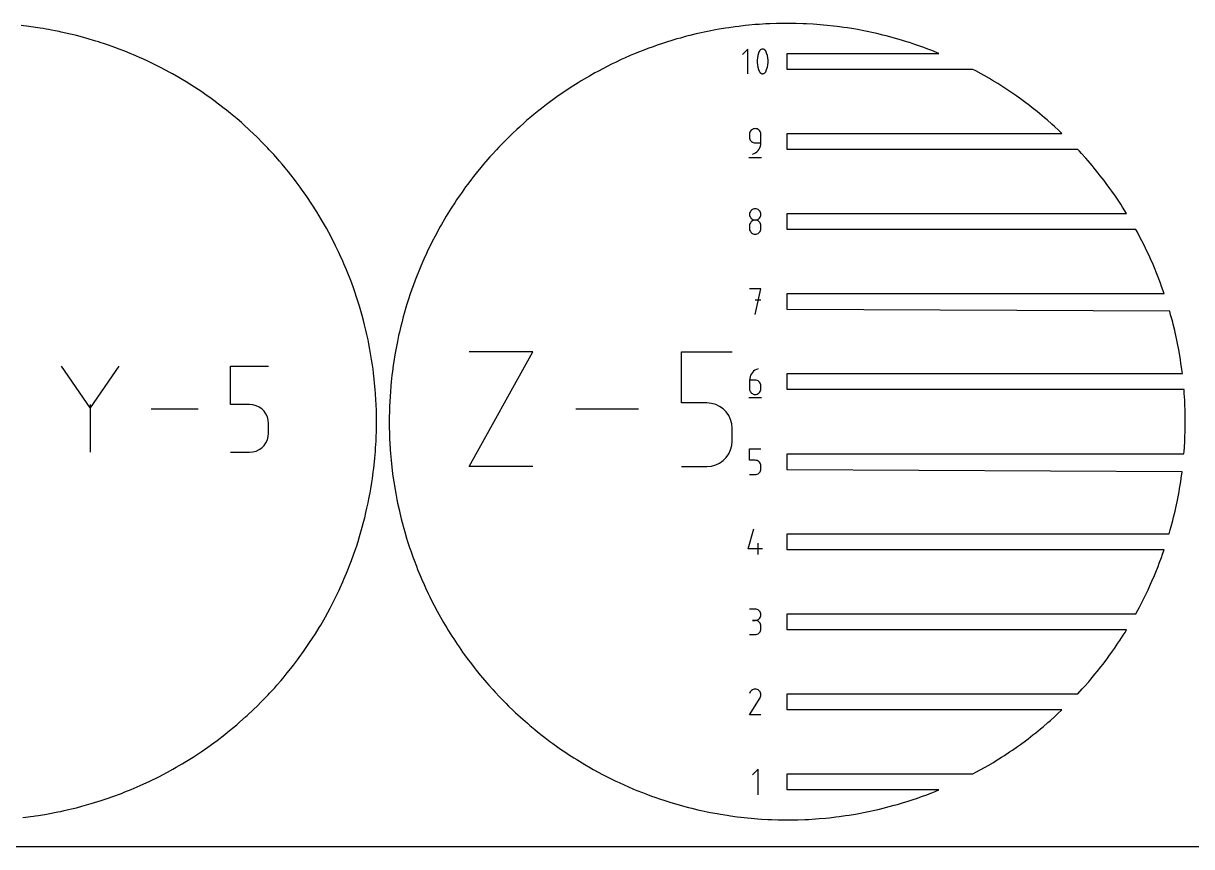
# Model space of a CAD drawing. Extents: x 0 to 1000, y 0 to 1000.
# Drawn here: x 521.7 to 813.7, y 0 to 205.6 of the extents above; entities that cross this region are included whole.
import ezdxf

# ---------------------------------------------------------------- set-up
doc = ezdxf.new("R2010")
doc.units = 0

msp = doc.modelspace()

# ---------------------------------------------------------------- linework, layer by layer
at = {"layer": 'annotation', "color": 1}
for p, q in [((702.80593, 199.237006), (701.437159, 197.867849)), ((702.80593, 193.080046), (702.80593, 199.237006)), ((705.7051, 198.749474), (705.469085, 198.194459)), ((705.784579, 198.881643), (705.7051, 198.749474)), ((705.7051, 198.749474), (705.7051, 198.749474)), ((705.88363, 198.994275), (705.784579, 198.881643)), ((705.998975, 199.086279), (705.88363, 198.994275)), ((706.127333, 199.156565), (705.998975, 199.086279)), ((706.265425, 199.204044), (706.127333, 199.156565)), ((706.409971, 199.227625), (706.265425, 199.204044)), ((706.557692, 199.226218), (706.409971, 199.227625)), ((706.705308, 199.198733), (706.557692, 199.226218)), ((706.849539, 199.144081), (706.705308, 199.198733)), ((706.904753, 199.115067), (706.849539, 199.144081)), ((706.849539, 199.144081), (706.849539, 199.144081)), ((706.957737, 199.08174), (706.904753, 199.115067)), ((707.008232, 199.044364), (706.957737, 199.08174)), ((707.055981, 199.003203), (707.008232, 199.044364)), ((707.100727, 198.958522), (707.055981, 199.003203)), ((707.142213, 198.910583), (707.100727, 198.958522)), ((707.180181, 198.85965), (707.142213, 198.910583)), ((707.214373, 198.805988), (707.180181, 198.85965)), ((707.244533, 198.74986), (707.214373, 198.805988)), ((707.481692, 198.193701), (707.244533, 198.74986)), ((707.244533, 198.74986), (707.244533, 198.74986)), ((705.174066, 197.040694), (705.115062, 196.451053)), ((705.115062, 196.451053), (705.115062, 195.858977)), ((705.115062, 195.858977), (705.174066, 195.269021)), ((705.292073, 197.623347), (705.174066, 197.040694)), ((705.469085, 198.194459), (705.292073, 197.623347)), ((707.659562, 197.621732), (707.481692, 198.193701)), ((707.778141, 197.038506), (707.659562, 197.621732)), ((707.837431, 196.448579), (707.778141, 197.038506)), ((707.778141, 195.266833), (707.837431, 195.856503)), ((707.837431, 195.856503), (707.837431, 196.448579)), ((705.174066, 195.269021), (705.292073, 194.685739)), ((705.292073, 194.685739), (705.469085, 194.113684)), ((705.469085, 194.113684), (705.7051, 193.557411)), ((705.7051, 193.557411), (705.7051, 193.557411)), ((705.7051, 193.557411), (705.73515, 193.501394)), ((705.73515, 193.501394), (705.76909, 193.447999)), ((705.76909, 193.447999), (705.806776, 193.397388)), ((705.806776, 193.397388), (705.848067, 193.349723)), ((705.848067, 193.349723), (705.892818, 193.305166)), ((705.892818, 193.305166), (705.940886, 193.263879)), ((705.940886, 193.263879), (705.99213, 193.226024)), ((705.99213, 193.226024), (706.046405, 193.191763)), ((706.046405, 193.191763), (706.103569, 193.161259)), ((706.103569, 193.161259), (706.103569, 193.161259)), ((706.103569, 193.161259), (706.246664, 193.107766)), ((706.246664, 193.107766), (706.39342, 193.08119)), ((706.39342, 193.08119), (706.54052, 193.080447)), ((706.54052, 193.080447), (706.684645, 193.104453)), ((706.684645, 193.104453), (706.822478, 193.152125)), ((706.822478, 193.152125), (706.950701, 193.222379)), ((706.950701, 193.222379), (707.065996, 193.314131)), ((707.065996, 193.314131), (707.165046, 193.426298)), ((707.165046, 193.426298), (707.244533, 193.557797)), ((707.244533, 193.557797), (707.481692, 194.112926)), ((707.244533, 193.557797), (707.244533, 193.557797)), ((707.481692, 194.112926), (707.659562, 194.684123)), ((707.659562, 194.684123), (707.778141, 195.266833)), ((703.234698, 178.190998), (703.211752, 177.935323)), ((703.300834, 178.431698), (703.234698, 178.190998)), ((703.406112, 178.653391), (703.300834, 178.431698)), ((703.546481, 178.852043), (703.406112, 178.653391)), ((703.717891, 179.023622), (703.546481, 178.852043)), ((703.916293, 179.164092), (703.717891, 179.023622)), ((704.137637, 179.269422), (703.916293, 179.164092)), ((704.377872, 179.335578), (704.137637, 179.269422)), ((704.632949, 179.358526), (704.377872, 179.335578)), ((704.888555, 179.335578), (704.632949, 179.358526)), ((704.632949, 179.358526), (704.632949, 179.358526)), ((705.129071, 179.269422), (704.888555, 179.335578)), ((705.350497, 179.164092), (705.129071, 179.269422)), ((705.548832, 179.023622), (705.350497, 179.164092)), ((705.720078, 178.852043), (705.548832, 179.023622)), ((705.860232, 178.653391), (705.720078, 178.852043)), ((705.965295, 178.431698), (705.860232, 178.653391)), ((706.031266, 178.190998), (705.965295, 178.431698)), ((706.054146, 177.935323), (706.031266, 178.190998)), ((703.211752, 177.935323), (703.211752, 177.223721)), ((703.211752, 177.223721), (703.211752, 177.223721)), ((703.211752, 177.223721), (703.234698, 176.968061)), ((703.234698, 176.968061), (703.300834, 176.727397)), ((703.300834, 176.727397), (703.406112, 176.505758)), ((703.406112, 176.505758), (703.546481, 176.307169)), ((703.546481, 176.307169), (703.717891, 176.135657)), ((703.717891, 176.135657), (703.916293, 175.995249)), ((703.916293, 175.995249), (704.137637, 175.889973)), ((704.137637, 175.889973), (704.377872, 175.823854)), ((704.377872, 175.823854), (704.632949, 175.800919)), ((704.632949, 175.800919), (706.054146, 175.800919)), ((705.930852, 174.954654), (706.02268, 175.369411)), ((706.02268, 175.369411), (706.054146, 175.800919)), ((706.054146, 175.800919), (706.054146, 177.935323)), ((706.054146, 177.935323), (706.054146, 177.935323)), ((703.921749, 172.958526), (704.328169, 173.109979)), ((703.921749, 172.958526), (703.921749, 172.958526)), ((704.328169, 173.109979), (704.701212, 173.314694)), ((704.701212, 173.314694), (705.037024, 173.567456)), ((705.037024, 173.567456), (705.331749, 173.863049)), ((705.331749, 173.863049), (705.581532, 174.196257)), ((705.581532, 174.196257), (705.782518, 174.561864)), ((705.782518, 174.561864), (705.930852, 174.954654)), ((703.034153, 172.158526), (706.234153, 172.158526)), ((703.238939, 158.18599), (703.216007, 157.931511)), ((703.216007, 157.931511), (703.216007, 157.931511)), ((703.216007, 157.931511), (703.238952, 157.675836)), ((703.305043, 158.42576), (703.238939, 158.18599)), ((703.410277, 158.646754), (703.305043, 158.42576)), ((703.550603, 158.844906), (703.410277, 158.646754)), ((703.721981, 159.016148), (703.550603, 158.844906)), ((703.920369, 159.156415), (703.721981, 159.016148)), ((704.141729, 159.26164), (703.920369, 159.156415)), ((704.382021, 159.327758), (704.141729, 159.26164)), ((704.637203, 159.3507), (704.382021, 159.327758)), ((704.892386, 159.327758), (704.637203, 159.3507)), ((704.637203, 159.3507), (704.637203, 159.3507)), ((705.132678, 159.26164), (704.892386, 159.327758)), ((705.354038, 159.156415), (705.132678, 159.26164)), ((705.552426, 159.016148), (705.354038, 159.156415)), ((705.723804, 158.844906), (705.552426, 159.016148)), ((705.86413, 158.646754), (705.723804, 158.844906)), ((705.969364, 158.42576), (705.86413, 158.646754)), ((706.035468, 158.18599), (705.969364, 158.42576)), ((706.035455, 157.675836), (706.0584, 157.931511)), ((706.0584, 157.931511), (706.035468, 158.18599)), ((706.0584, 157.931511), (706.0584, 157.931511)), ((703.238939, 155.34106), (703.216007, 155.085505)), ((703.216007, 155.085505), (703.216007, 154.377516)), ((703.305043, 155.581668), (703.238939, 155.34106)), ((703.238952, 157.675836), (703.305089, 157.435136)), ((703.410277, 155.803291), (703.305043, 155.581668)), ((703.305089, 157.435136), (703.410367, 157.213443)), ((703.550603, 156.001893), (703.410277, 155.803291)), ((703.410367, 157.213443), (703.550736, 157.01479)), ((703.721981, 156.173438), (703.550603, 156.001893)), ((703.550736, 157.01479), (703.722146, 156.843212)), ((703.920369, 156.313888), (703.721981, 156.173438)), ((703.722146, 156.843212), (703.920548, 156.702741)), ((704.141729, 156.419208), (703.920369, 156.313888)), ((703.920548, 156.702741), (704.141891, 156.597411)), ((704.382021, 156.48536), (704.141729, 156.419208)), ((704.141891, 156.597411), (704.382126, 156.531256)), ((704.637203, 156.508307), (704.382021, 156.48536)), ((704.382126, 156.531256), (704.637203, 156.508307)), ((704.637203, 156.508307), (704.892281, 156.531256)), ((704.892386, 156.485373), (704.637203, 156.508307)), ((704.637203, 156.508307), (704.637203, 156.508307)), ((704.637203, 156.508307), (704.637203, 156.508307)), ((704.892281, 156.531256), (705.132516, 156.597411)), ((705.132678, 156.419254), (704.892386, 156.485373)), ((705.132516, 156.597411), (705.353859, 156.702741)), ((705.354038, 156.313977), (705.132678, 156.419254)), ((705.353859, 156.702741), (705.552261, 156.843212)), ((705.552426, 156.17357), (705.354038, 156.313977)), ((705.552261, 156.843212), (705.723671, 157.01479)), ((705.723804, 156.002058), (705.552426, 156.17357)), ((705.723671, 157.01479), (705.86404, 157.213443)), ((705.86413, 155.803469), (705.723804, 156.002058)), ((705.86404, 157.213443), (705.969318, 157.435136)), ((705.969364, 155.58183), (705.86413, 155.803469)), ((705.969318, 157.435136), (706.035455, 157.675836)), ((706.035468, 155.341166), (705.969364, 155.58183)), ((706.0584, 155.085505), (706.035468, 155.341166)), ((706.0584, 154.377516), (706.0584, 155.085505)), ((706.0584, 155.085505), (706.0584, 155.085505)), ((703.216007, 154.377516), (703.216007, 154.377516)), ((703.216007, 154.377516), (703.238952, 154.121979)), ((703.238952, 154.121979), (703.305089, 153.881648)), ((703.305089, 153.881648), (703.410367, 153.660489)), ((703.410367, 153.660489), (703.550736, 153.462469)), ((703.550736, 153.462469), (703.722146, 153.291557)), ((703.722146, 153.291557), (703.920548, 153.15172)), ((703.920548, 153.15172), (704.141891, 153.046924)), ((704.141891, 153.046924), (704.382126, 152.981137)), ((704.382126, 152.981137), (704.637203, 152.958326)), ((704.637203, 152.958326), (704.892281, 152.981137)), ((704.637203, 152.958326), (704.637203, 152.958326)), ((704.892281, 152.981137), (705.132516, 153.046924)), ((705.132516, 153.046924), (705.353859, 153.15172)), ((705.353859, 153.15172), (705.552261, 153.291557)), ((705.552261, 153.291557), (705.723671, 153.462469)), ((705.723671, 153.462469), (705.86404, 153.660489)), ((705.86404, 153.660489), (705.969318, 153.881648)), ((705.969318, 153.881648), (706.035455, 154.121979)), ((706.035455, 154.121979), (706.0584, 154.377516)), ((706.061836, 139.358527), (703.21583, 139.358527)), ((704.639034, 132.958527), (706.061836, 139.358527)), ((706.061836, 136.508508), (704.639034, 136.508508)), ((633.091957, 94.939793), (649.003328, 123.596075)), ((649.003328, 123.596075), (633.091957, 123.596075)), ((686.164304, 110.83499), (686.164304, 123.596075)), ((686.164304, 123.596075), (698.891244, 123.596075)), ((538.409048, 109.648195), (531.239976, 120.015651)), ((545.576772, 120.015651), (538.409048, 109.648195)), ((573.448408, 110.444085), (573.448408, 120.014977)), ((573.448408, 120.014977), (582.993692, 120.014977)), ((703.246739, 116.941098), (703.215269, 116.508509)), ((703.338589, 117.356731), (703.246739, 116.941098)), ((703.486986, 117.750255), (703.338589, 117.356731)), ((703.688095, 118.116517), (703.486986, 117.750255)), ((703.938079, 118.450363), (703.688095, 118.116517)), ((704.233105, 118.74664), (703.938079, 118.450363)), ((704.569336, 119.000196), (704.233105, 118.74664)), ((704.942937, 119.205876), (704.569336, 119.000196)), ((705.350074, 119.358528), (704.942937, 119.205876)), ((705.350074, 119.358528), (705.350074, 119.358528)), ((703.215269, 116.508509), (703.215269, 114.38133)), ((704.636466, 116.508509), (703.215269, 116.508509)), ((703.215269, 114.38133), (703.215269, 114.38133)), ((703.215269, 114.38133), (703.238215, 114.125669)), ((703.238215, 114.125669), (703.304351, 113.885006)), ((704.892072, 116.485698), (704.636466, 116.508509)), ((705.132588, 116.419911), (704.892072, 116.485698)), ((705.354014, 116.315115), (705.132588, 116.419911)), ((705.552349, 116.175278), (705.354014, 116.315115)), ((705.723595, 116.004366), (705.552349, 116.175278)), ((705.863749, 115.806347), (705.723595, 116.004366)), ((705.968812, 115.585188), (705.863749, 115.806347)), ((706.034783, 115.344856), (705.968812, 115.585188)), ((705.968812, 113.885006), (706.034783, 114.125669)), ((706.057662, 115.089319), (706.034783, 115.344856)), ((706.034783, 114.125669), (706.057662, 114.38133)), ((706.057662, 114.38133), (706.057662, 115.089319)), ((706.057662, 115.089319), (706.057662, 115.089319)), ((703.037269, 112.158528), (706.237269, 112.158528)), ((703.304351, 113.885006), (703.409629, 113.663366)), ((703.409629, 113.663366), (703.549998, 113.464777)), ((703.549998, 113.464777), (703.721408, 113.293265)), ((703.721408, 113.293265), (703.91981, 113.152858)), ((703.91981, 113.152858), (704.141154, 113.047581)), ((704.141154, 113.047581), (704.381389, 112.981462)), ((704.381389, 112.981462), (704.636466, 112.958528)), ((704.636466, 112.958528), (704.892072, 112.981462)), ((704.636466, 112.958528), (704.636466, 112.958528)), ((704.892072, 112.981462), (705.132588, 113.047581)), ((705.132588, 113.047581), (705.354014, 113.152858)), ((705.354014, 113.152858), (705.552349, 113.293265)), ((705.552349, 113.293265), (705.723595, 113.464777)), ((705.723595, 113.464777), (705.863749, 113.663366)), ((705.863749, 113.663366), (705.968812, 113.885006)), ((538.409048, 110.482498), (538.409048, 98.521914)), ((565.390784, 109.268783), (553.639113, 109.268783)), ((578.22105, 110.444085), (573.448408, 110.444085)), ((579.078001, 110.367482), (578.22105, 110.444085)), ((579.884944, 110.146558), (579.078001, 110.367482)), ((580.628312, 109.794633), (579.884944, 110.146558)), ((581.294538, 109.325033), (580.628312, 109.794633)), ((581.870055, 108.751078), (581.294538, 109.325033)), ((582.341296, 108.086093), (581.870055, 108.751078)), ((582.694693, 107.3434), (582.341296, 108.086093)), ((675.420894, 109.267934), (659.752129, 109.267934)), ((692.527774, 110.83499), (686.164304, 110.83499)), ((693.670366, 110.732854), (692.527774, 110.83499)), ((694.746281, 110.43829), (693.670366, 110.732854)), ((695.737431, 109.969062), (694.746281, 110.43829)), ((696.625724, 109.342933), (695.737431, 109.969062)), ((697.393074, 108.577666), (696.625724, 109.342933)), ((698.02139, 107.691027), (697.393074, 108.577666)), ((582.916681, 106.536322), (582.694693, 107.3434)), ((582.993692, 105.678182), (582.916681, 106.536322)), ((582.993692, 103.300622), (582.993692, 105.678182)), ((582.993692, 105.678182), (582.993692, 105.678182)), ((698.492583, 106.700777), (698.02139, 107.691027)), ((698.788564, 105.624682), (698.492583, 106.700777)), ((698.891244, 104.480505), (698.788564, 105.624682)), ((582.694538, 101.633873), (582.916637, 102.442066)), ((582.916637, 102.442066), (582.993692, 103.300622)), ((698.891244, 101.310451), (698.891244, 104.480505)), ((698.891244, 104.480505), (698.891244, 104.480505)), ((580.627713, 99.175184), (581.293983, 99.646699)), ((581.293983, 99.646699), (581.869611, 100.222667)), ((581.869611, 100.222667), (582.340996, 100.889566)), ((582.340996, 100.889566), (582.694538, 101.633873)), ((698.492376, 99.088137), (698.788505, 100.165719)), ((698.788505, 100.165719), (698.891244, 101.310451)), ((703.213288, 96.508509), (703.213288, 99.358528)), ((703.213288, 99.358528), (706.055681, 99.358528)), ((573.448408, 98.522588), (578.22105, 98.522588)), ((578.22105, 98.522588), (579.077646, 98.599606)), ((578.22105, 98.522588), (578.22105, 98.522588)), ((579.077646, 98.599606), (579.884401, 98.821646)), ((579.884401, 98.821646), (580.627713, 99.175184)), ((695.736632, 95.809913), (696.624985, 96.438594)), ((696.624985, 96.438594), (697.392482, 97.206545)), ((697.392482, 97.206545), (698.02099, 98.095736)), ((698.02099, 98.095736), (698.492376, 99.088137)), ((704.634485, 96.508509), (703.213288, 96.508509)), ((704.889667, 96.485699), (704.634485, 96.508509)), ((705.129959, 96.419912), (704.889667, 96.485699)), ((705.351319, 96.315116), (705.129959, 96.419912)), ((649.003328, 94.939793), (633.091957, 94.939793)), ((686.164304, 94.939793), (692.527774, 94.939793)), ((692.527774, 94.939793), (693.669893, 95.042483)), ((692.527774, 94.939793), (692.527774, 94.939793)), ((693.669893, 95.042483), (694.745557, 95.338533)), ((694.745557, 95.338533), (695.736632, 95.809913)), ((705.549707, 96.175278), (705.351319, 96.315116)), ((705.549542, 93.293266), (705.720953, 93.464777)), ((705.721085, 96.004366), (705.549707, 96.175278)), ((705.720953, 93.464777), (705.861322, 93.663366)), ((705.861411, 95.806347), (705.721085, 96.004366)), ((705.861322, 93.663366), (705.966599, 93.885006)), ((705.966645, 95.585188), (705.861411, 95.806347)), ((705.966599, 93.885006), (706.032736, 94.12567)), ((706.032749, 95.344856), (705.966645, 95.585188)), ((706.032736, 94.12567), (706.055681, 94.38133)), ((706.055681, 95.08932), (706.032749, 95.344856)), ((706.055681, 94.38133), (706.055681, 95.08932)), ((706.055681, 95.08932), (706.055681, 95.08932)), ((703.213288, 92.958528), (704.634485, 92.958528)), ((704.634485, 92.958528), (704.889562, 92.981463)), ((704.634485, 92.958528), (704.634485, 92.958528)), ((704.889562, 92.981463), (705.129797, 93.047582)), ((705.129797, 93.047582), (705.35114, 93.152858)), ((705.35114, 93.152858), (705.549542, 93.293266)), ((702.855124, 74.381331), (704.274314, 79.358529)), ((706.408717, 74.381331), (702.855124, 74.381331)), ((705.343522, 72.958529), (705.343522, 75.800922)), ((704.633746, 59.351104), (703.21255, 59.351104)), ((704.889352, 59.328161), (704.633746, 59.351104)), ((705.129868, 59.262044), (704.889352, 59.328161)), ((705.351294, 59.156819), (705.129868, 59.262044)), ((705.54963, 59.016552), (705.351294, 59.156819)), ((705.720875, 58.845309), (705.54963, 59.016552)), ((705.861029, 58.647158), (705.720875, 58.845309)), ((705.966092, 58.426164), (705.861029, 58.647158)), ((706.032063, 58.186394), (705.966092, 58.426164)), ((704.633746, 56.508711), (703.922145, 56.508711)), ((703.922145, 56.508711), (704.633746, 56.508711)), ((704.633746, 56.508711), (704.889352, 56.531659)), ((704.889352, 56.485768), (704.633746, 56.508711)), ((704.633746, 56.508711), (704.633746, 56.508711)), ((704.889352, 56.531659), (705.129868, 56.597815)), ((705.129868, 56.419651), (704.889352, 56.485768)), ((705.129868, 56.597815), (705.351294, 56.703145)), ((705.351294, 56.314426), (705.129868, 56.419651)), ((705.351294, 56.703145), (705.54963, 56.843616)), ((705.54963, 56.174159), (705.351294, 56.314426)), ((705.54963, 56.843616), (705.720875, 57.015194)), ((705.720875, 56.002916), (705.54963, 56.174159)), ((705.720875, 57.015194), (705.861029, 57.213846)), ((705.861029, 55.804765), (705.720875, 56.002916)), ((705.861029, 57.213846), (705.966092, 57.435539)), ((705.966092, 55.583771), (705.861029, 55.804765)), ((705.966092, 57.435539), (706.032063, 57.67624)), ((706.032063, 55.344001), (705.966092, 55.583771)), ((706.054943, 57.931914), (706.032063, 58.186394)), ((706.032063, 57.67624), (706.054943, 57.931914)), ((706.054943, 57.931914), (706.054943, 57.931914)), ((703.21255, 52.95873), (704.633746, 52.95873)), ((704.633746, 52.95873), (704.889352, 52.981659)), ((704.633746, 52.95873), (704.633746, 52.95873)), ((704.889352, 52.981659), (705.129868, 53.047744)), ((705.129868, 53.047744), (705.351294, 53.152926)), ((705.351294, 53.152926), (705.54963, 53.29315)), ((705.54963, 53.29315), (705.720875, 53.464359)), ((705.720875, 53.464359), (705.861029, 53.662498)), ((705.861029, 53.662498), (705.966092, 53.883508)), ((705.966092, 53.883508), (706.032063, 54.123334)), ((706.054943, 55.089521), (706.032063, 55.344001)), ((706.032063, 54.123334), (706.054943, 54.37792)), ((706.054943, 54.37792), (706.054943, 55.089521)), ((706.054943, 55.089521), (706.054943, 55.089521)), ((703.407049, 38.646876), (703.220419, 38.288868)), ((703.555155, 38.856892), (703.407049, 38.646876)), ((703.732849, 39.032207), (703.555155, 38.856892)), ((703.934726, 39.171417), (703.732849, 39.032207)), ((704.155383, 39.273117), (703.934726, 39.171417)), ((704.389415, 39.335904), (704.155383, 39.273117)), ((704.631418, 39.358373), (704.389415, 39.335904)), ((704.875988, 39.339122), (704.631418, 39.358373)), ((705.11772, 39.276746), (704.875988, 39.339122)), ((705.35121, 39.169841), (705.11772, 39.276746)), ((705.560042, 39.02155), (705.35121, 39.169841)), ((705.35121, 39.169841), (705.35121, 39.169841)), ((705.734649, 38.843602), (705.560042, 39.02155)), ((705.873477, 38.64145), (705.734649, 38.843602)), ((705.974974, 38.420549), (705.873477, 38.64145)), ((706.037587, 38.186352), (705.974974, 38.420549)), ((706.059765, 37.944312), (706.037587, 38.186352)), ((703.216405, 32.958478), (705.84287, 37.186748)), ((705.84287, 37.186748), (705.84601, 37.190633)), ((705.84287, 37.186748), (705.84287, 37.186748)), ((705.84601, 37.190633), (705.84902, 37.194552)), ((705.84902, 37.194552), (705.851922, 37.198536)), ((705.851922, 37.198536), (705.854735, 37.202619)), ((705.854735, 37.202619), (705.857479, 37.206835)), ((705.857479, 37.206835), (705.860173, 37.211216)), ((705.860173, 37.211216), (705.862837, 37.215795)), ((705.862837, 37.215795), (705.865491, 37.220605)), ((705.865491, 37.220605), (705.868155, 37.225679)), ((705.868155, 37.225679), (705.976601, 37.458522)), ((705.868155, 37.225679), (705.868155, 37.225679)), ((705.976601, 37.458522), (706.039954, 37.699884)), ((706.039954, 37.699884), (706.059765, 37.944312)), ((706.058798, 32.958478), (703.216405, 32.958478)), ((705.345621, 19.35853), (703.922819, 17.935327)), ((705.345621, 12.95853), (705.345621, 19.35853))]:
    msp.add_line(p, q, dxfattribs=at)
at = {"layer": 'boundary', "color": 5}
for p, q in [((521.719912, 205.014586), (521.185789, 205.076467)), ((522.515952, 204.919779), (521.719912, 205.014586)), ((523.033373, 204.856893), (522.515952, 204.919779)), ((523.576936, 204.789772), (523.033373, 204.856893)), ((524.191231, 204.706946), (523.576936, 204.789772)), ((524.705817, 204.63014), (524.191231, 204.706946)), ((525.305564, 204.539631), (524.705817, 204.63014)), ((525.939001, 204.442873), (525.305564, 204.539631)), ((526.609614, 204.339242), (525.939001, 204.442873)), ((697.166809, 204.439554), (695.591549, 204.171456)), ((698.038677, 204.565677), (697.166809, 204.439554)), ((699.620127, 204.794448), (698.038677, 204.565677)), ((700.494867, 204.898808), (699.620127, 204.794448)), ((702.081525, 205.088108), (700.494867, 204.898808)), ((702.992895, 205.173427), (702.081525, 205.088108)), ((704.645995, 205.328181), (702.992895, 205.173427)), ((705.591399, 205.391617), (704.645995, 205.328181)), ((707.306232, 205.506682), (705.591399, 205.391617)), ((708.252997, 205.544759), (707.306232, 205.506682)), ((709.970298, 205.613831), (708.252997, 205.544759)), ((710.917743, 205.626527), (709.970298, 205.613831)), ((713.111202, 205.646365), (710.917743, 205.626527)), ((713.972646, 205.640578), (713.111202, 205.646365)), ((714.901297, 205.6159), (713.972646, 205.640578)), ((716.585741, 205.571136), (714.901297, 205.6159)), ((717.483955, 205.524004), (716.585741, 205.571136)), ((719.113193, 205.438509), (717.483955, 205.524004)), ((720.02321, 205.36733), (719.113193, 205.438509)), ((721.673855, 205.238227), (720.02321, 205.36733)), ((722.583802, 205.143337), (721.673855, 205.238227)), ((724.234319, 204.971225), (722.583802, 205.143337)), ((725.139209, 204.853162), (724.234319, 204.971225)), ((726.780554, 204.639005), (725.139209, 204.853162)), ((727.677872, 204.498341), (726.780554, 204.639005)), ((729.305484, 204.243203), (727.677872, 204.498341)), ((527.423018, 204.201344), (526.609614, 204.339242)), ((527.992438, 204.098139), (527.423018, 204.201344)), ((528.734076, 203.9629), (527.992438, 204.098139)), ((529.667989, 203.790857), (528.734076, 203.9629)), ((530.639264, 203.588139), (529.667989, 203.790857)), ((531.154522, 203.479298), (530.639264, 203.588139)), ((532.293557, 203.23782), (531.154522, 203.479298)), ((533.362133, 202.98448), (532.293557, 203.23782)), ((533.902884, 202.854912), (533.362133, 202.98448)), ((534.962566, 202.598325), (533.902884, 202.854912)), ((535.926524, 202.341702), (534.962566, 202.598325)), ((536.764952, 202.118496), (535.926524, 202.341702)), ((537.350984, 201.961039), (536.764952, 202.118496)), ((538.113921, 201.737135), (537.350984, 201.961039)), ((539.270403, 201.396578), (538.113921, 201.737135)), ((685.074494, 201.755664), (683.544756, 201.293907)), ((685.923934, 201.989147), (685.074494, 201.755664)), ((687.464701, 202.412653), (685.923934, 201.989147)), ((688.319693, 202.6249), (687.464701, 202.412653)), ((689.870534, 203.009887), (688.319693, 202.6249)), ((690.73055, 203.20077), (689.870534, 203.009887)), ((692.290499, 203.546999), (690.73055, 203.20077)), ((693.155002, 203.716393), (692.290499, 203.546999)), ((694.723093, 204.023651), (693.155002, 203.716393)), ((695.591549, 204.171456), (694.723093, 204.023651)), ((730.193795, 204.08054), (729.305484, 204.243203)), ((731.805065, 203.785485), (730.193795, 204.08054)), ((732.643819, 203.610218), (731.805065, 203.785485)), ((734.165204, 203.292302), (732.643819, 203.610218)), ((734.999466, 203.096757), (734.165204, 203.292302)), ((736.5127, 202.742073), (734.999466, 203.096757)), ((737.341977, 202.526374), (736.5127, 202.742073)), ((738.846173, 202.135127), (737.341977, 202.526374)), ((739.669978, 201.899392), (738.846173, 202.135127)), ((741.164248, 201.471794), (739.669978, 201.899392)), ((539.805927, 201.238063), (539.270403, 201.396578)), ((540.459929, 201.027869), (539.805927, 201.238063)), ((541.162364, 200.802107), (540.459929, 201.027869)), ((541.693673, 200.62999), (541.162364, 200.802107)), ((542.220803, 200.459229), (541.693673, 200.62999)), ((542.959041, 200.200881), (542.220803, 200.459229)), ((543.889683, 199.875202), (542.959041, 200.200881)), ((544.599368, 199.625037), (543.889683, 199.875202)), ((545.605393, 199.243571), (544.599368, 199.625037)), ((547.097679, 198.673548), (545.605393, 199.243571)), ((548.39276, 198.143768), (547.097679, 198.673548)), ((676.521436, 198.855754), (675.699441, 198.538912)), ((678.012416, 199.430458), (676.521436, 198.855754)), ((678.842046, 199.726717), (678.012416, 199.430458)), ((680.346885, 200.264107), (678.842046, 199.726717)), ((681.18364, 200.539612), (680.346885, 200.264107)), ((682.701397, 201.039335), (681.18364, 200.539612)), ((683.544756, 201.293907), (682.701397, 201.039335)), ((741.9821, 201.216164), (741.164248, 201.471794)), ((743.465573, 200.7525), (741.9821, 201.216164)), ((744.27699, 200.477132), (743.465573, 200.7525)), ((745.74879, 199.977639), (744.27699, 200.477132)), ((746.553297, 199.682686), (745.74879, 199.977639)), ((748.012559, 199.147688), (746.553297, 199.682686)), ((748.809681, 198.833325), (748.012559, 199.147688)), ((750.503018, 198.158526), (748.809681, 198.833325)), ((549.25153, 197.79247), (548.39276, 198.143768)), ((549.836677, 197.536757), (549.25153, 197.79247)), ((550.930655, 197.05868), (549.836677, 197.536757)), ((551.529995, 196.79519), (550.930655, 197.05868)), ((552.793585, 196.203378), (551.529995, 196.79519)), ((553.77295, 195.744685), (552.793585, 196.203378)), ((554.316718, 195.474011), (553.77295, 195.744685)), ((669.699798, 195.899908), (668.903761, 195.522565)), ((671.143697, 196.58436), (669.699798, 195.899908)), ((671.948887, 196.941753), (671.143697, 196.58436)), ((673.409389, 197.590013), (671.948887, 196.941753)), ((674.223234, 197.927237), (673.409389, 197.590013)), ((675.699441, 198.538912), (674.223234, 197.927237)), ((712.637739, 194.158526), (712.637738, 198.158526)), ((712.637738, 198.158526), (750.503018, 198.158526)), ((555.986998, 194.641542), (554.316718, 195.474011)), ((557.407987, 193.887345), (555.986998, 194.641542)), ((558.163317, 193.486453), (557.407987, 193.887345)), ((558.979453, 193.02789), (558.163317, 193.486453)), ((560.575642, 192.122551), (558.979453, 193.02789)), ((664.549532, 193.25692), (663.198086, 192.489279)), ((665.310562, 193.665039), (664.549532, 193.25692)), ((666.690971, 194.405303), (665.310562, 193.665039)), ((667.47736, 194.802359), (666.690971, 194.405303)), ((668.903761, 195.522565), (667.47736, 194.802359)), ((759.050853, 194.158526), (712.637739, 194.158526)), ((759.74689, 193.781149), (759.050853, 194.158526)), ((761.113234, 193.040347), (759.74689, 193.781149)), ((761.856393, 192.613803), (761.113234, 193.040347)), ((561.409392, 191.627422), (560.575642, 192.122551)), ((562.422035, 191.02311), (561.409392, 191.627422)), ((563.791829, 190.160308), (562.422035, 191.02311)), ((564.496731, 189.716304), (563.791829, 190.160308)), ((659.073317, 189.992547), (658.349631, 189.533738)), ((660.38598, 190.824765), (659.073317, 189.992547)), ((661.120572, 191.265902), (660.38598, 190.824765)), ((662.453019, 192.066069), (661.120572, 191.265902)), ((663.198086, 192.489279), (662.453019, 192.066069)), ((763.204379, 191.840104), (761.856393, 192.613803)), ((763.936985, 191.395674), (763.204379, 191.840104)), ((765.265833, 190.58954), (763.936985, 191.395674)), ((765.987452, 190.127486), (765.265833, 190.58954)), ((767.296371, 189.289388), (765.987452, 190.127486)), ((565.415412, 189.106276), (564.496731, 189.716304)), ((566.538622, 188.36044), (565.415412, 189.106276)), ((567.046988, 188.004927), (566.538622, 188.36044)), ((568.68233, 186.856337), (567.046988, 188.004927)), ((655.07436, 187.298895), (654.373752, 186.805557)), ((656.345165, 188.193737), (655.07436, 187.298895)), ((657.057517, 188.669951), (656.345165, 188.193737)), ((658.349631, 189.533738), (657.057517, 188.669951)), ((768.006582, 188.809983), (767.296371, 189.289388)), ((769.294804, 187.940409), (768.006582, 188.809983)), ((769.993189, 187.443938), (769.294804, 187.940409)), ((771.259965, 186.543406), (769.993189, 187.443938)), ((569.321062, 186.386333), (568.68233, 186.856337)), ((570.514027, 185.504673), (569.321062, 186.386333)), ((571.90757, 184.421758), (570.514027, 185.504673)), ((572.441989, 184.006466), (571.90757, 184.421758)), ((573.5097, 183.134561), (572.441989, 184.006466)), ((651.210617, 184.414649), (650.534737, 183.887947)), ((652.436572, 185.370015), (651.210617, 184.414649)), ((653.125014, 185.880182), (652.436572, 185.370015)), ((654.373752, 186.805557), (653.125014, 185.880182)), ((771.946115, 186.030154), (771.259965, 186.543406)), ((773.190696, 185.09919), (771.946115, 186.030154)), ((773.864206, 184.569461), (773.190696, 185.09919)), ((775.08586, 183.608604), (773.864206, 184.569461)), ((574.332641, 182.462538), (573.5097, 183.134561)), ((575.103965, 181.800943), (574.332641, 182.462538)), ((576.184877, 180.873802), (575.103965, 181.800943)), ((647.491148, 181.346594), (646.841584, 180.787764)), ((648.669372, 182.360236), (647.491148, 181.346594)), ((649.332294, 182.903159), (648.669372, 182.360236)), ((650.534737, 183.887947), (649.332294, 182.903159)), ((775.746338, 183.062714), (775.08586, 183.608604)), ((776.94435, 182.072541), (775.746338, 183.062714)), ((777.591403, 181.510802), (776.94435, 182.072541)), ((778.765072, 180.491886), (777.591403, 181.510802)), ((576.687224, 180.421364), (576.184877, 180.873802)), ((578.256549, 178.99634), (576.687224, 180.421364)), ((580.104898, 177.233004), (578.256549, 178.99634)), ((645.052435, 179.171465), (643.924704, 178.101928)), ((645.688269, 179.745871), (645.052435, 179.171465)), ((646.841584, 180.787764), (645.688269, 179.745871)), ((712.634153, 178.158526), (781.287899, 178.158527)), ((712.634153, 174.158526), (712.634153, 178.158526)), ((779.398323, 179.914634), (778.765072, 180.491886)), ((780.546954, 178.867577), (779.398323, 179.914634)), ((781.287899, 178.158527), (780.546954, 178.867577)), ((581.495115, 175.848164), (580.104898, 177.233004)), ((582.825376, 174.457195), (581.495115, 175.848164)), ((641.594238, 175.811192), (640.519655, 174.688273)), ((642.201493, 176.415731), (641.594238, 175.811192)), ((643.302974, 177.512282), (642.201493, 176.415731)), ((643.924704, 178.101928), (643.302974, 177.512282)), ((583.17678, 174.089756), (582.825376, 174.457195)), ((584.29921, 172.857636), (583.17678, 174.089756)), ((584.81499, 172.291447), (584.29921, 172.857636)), ((585.748237, 171.215698), (584.81499, 172.291447)), ((638.880174, 172.92057), (638.302921, 172.287319)), ((639.927228, 174.069197), (638.880174, 172.92057)), ((640.519655, 174.688273), (639.927228, 174.069197)), ((785.254537, 174.158527), (712.634153, 174.158526)), ((785.649224, 173.742368), (785.254537, 174.158527)), ((786.223629, 173.106534), (785.649224, 173.742368)), ((787.265523, 171.953219), (786.223629, 173.106534)), ((586.408766, 170.454313), (585.748237, 171.215698)), ((587.17032, 169.532181), (586.408766, 170.454313)), ((587.957178, 168.57941), (587.17032, 169.532181)), ((636.722267, 170.466595), (635.732091, 169.268583)), ((637.284005, 171.11365), (636.722267, 170.466595)), ((638.302921, 172.287319), (637.284005, 171.11365)), ((787.824353, 171.303652), (787.265523, 171.953219)), ((788.837991, 170.125432), (787.824353, 171.303652)), ((789.380915, 169.462514), (788.837991, 170.125432)), ((790.365709, 168.260068), (789.380915, 169.462514)), ((588.563428, 167.807924), (587.957178, 168.57941)), ((589.459325, 166.667844), (588.563428, 167.807924)), ((589.925642, 166.043807), (589.459325, 166.667844)), ((633.695617, 166.712947), (632.764649, 165.468362)), ((634.225344, 167.386458), (633.695617, 166.712947)), ((635.186197, 168.608107), (634.225344, 167.386458)), ((635.732091, 169.268583), (635.186197, 168.608107)), ((790.89241, 167.584189), (790.365709, 168.260068)), ((791.847771, 166.358237), (790.89241, 167.584189)), ((590.914326, 164.720737), (589.925642, 166.043807)), ((591.255153, 164.240747), (590.914326, 164.720737)), ((592.550214, 162.399699), (591.255153, 164.240747)), ((632.251399, 164.782214), (631.350867, 163.515438)), ((632.764649, 165.468362), (632.251399, 164.782214)), ((792.357943, 165.669791), (791.847771, 166.358237)), ((793.283314, 164.421048), (792.357943, 165.669791)), ((793.776648, 163.720443), (793.283314, 164.421048)), ((794.67149, 162.449642), (793.776648, 163.720443)), ((593.809201, 160.521614), (592.550214, 162.399699)), ((629.505415, 160.818614), (628.667317, 159.509695)), ((629.984817, 161.528826), (629.505415, 160.818614)), ((630.854391, 162.817052), (629.984817, 161.528826)), ((631.350867, 163.515438), (630.854391, 162.817052)), ((795.147704, 161.73729), (794.67149, 162.449642)), ((796.011491, 160.445175), (795.147704, 161.73729)), ((595.03054, 158.607497), (593.809201, 160.521614)), ((595.676982, 157.540004), (595.03054, 158.607497)), ((628.205263, 158.788074), (627.399124, 157.45923)), ((628.667317, 159.509695), (628.205263, 158.788074)), ((712.638006, 154.158527), (712.638006, 158.158527)), ((712.638006, 158.158527), (797.45283, 158.158527)), ((796.4703, 159.721487), (796.011491, 160.445175)), ((797.45283, 158.158527), (796.4703, 159.721487)), ((596.244403, 156.600153), (595.676982, 157.540004)), ((597.44773, 154.492912), (596.244403, 156.600153)), ((626.181, 155.378637), (625.754456, 154.635478)), ((626.954695, 156.726625), (626.181, 155.378637)), ((627.399124, 157.45923), (626.954695, 156.726625)), ((598.60815, 152.340524), (597.44773, 154.492912)), ((599.737122, 150.116404), (598.60815, 152.340524)), ((624.605243, 152.515858), (623.897765, 151.131968)), ((625.013654, 153.269134), (624.605243, 152.515858)), ((625.754456, 154.635478), (625.013654, 153.269134)), ((799.781195, 154.158527), (712.638006, 154.158527)), ((800.142791, 153.484241), (799.781195, 154.158527)), ((800.883063, 152.10383), (800.142791, 153.484241)), ((801.280119, 151.317444), (800.883063, 152.10383)), ((600.54789, 148.415106), (599.737122, 150.116404)), ((622.833995, 148.968383), (622.462558, 148.196201)), ((623.507726, 150.369016), (622.833995, 148.968383)), ((623.897765, 151.131968), (623.507726, 150.369016)), ((802.000326, 149.891045), (801.280119, 151.317444)), ((802.377669, 149.095006), (802.000326, 149.891045)), ((803.062113, 147.651106), (802.377669, 149.095006)), ((600.81004, 147.865013), (600.54789, 148.415106)), ((601.531316, 146.248633), (600.81004, 147.865013)), ((601.826236, 145.587726), (601.531316, 146.248633)), ((621.822967, 146.779657), (621.470352, 145.998702)), ((622.462558, 148.196201), (621.822967, 146.779657)), ((803.419505, 146.845918), (803.062113, 147.651106)), ((804.067774, 145.385412), (803.419505, 146.845918)), ((602.465934, 144.052098), (601.826236, 145.587726)), ((602.785079, 143.285962), (602.465934, 144.052098)), ((603.350523, 141.826802), (602.785079, 143.285962)), ((620.531687, 143.777803), (619.961476, 142.331933)), ((620.865271, 144.567073), (620.531687, 143.777803)), ((621.470352, 145.998702), (620.865271, 144.567073)), ((804.404998, 144.571568), (804.067774, 145.385412)), ((805.016665, 143.095363), (804.404998, 144.571568)), ((805.333507, 142.273368), (805.016665, 143.095363)), ((603.685971, 140.961155), (603.350523, 141.826802)), ((604.183947, 139.574072), (603.685971, 140.961155)), ((619.647115, 141.53481), (619.112109, 140.075544)), ((619.961476, 142.331933), (619.647115, 141.53481)), ((805.908211, 140.782388), (805.333507, 142.273368)), ((806.204475, 139.952756), (805.908211, 140.782388)), ((604.528358, 138.614748), (604.183947, 139.574072)), ((604.96513, 137.295238), (604.528358, 138.614748)), ((605.311719, 136.24818), (604.96513, 137.295238)), ((618.317674, 137.799237), (618.042305, 136.987821)), ((618.817156, 139.271037), (618.317674, 137.799237)), ((619.112109, 140.075544), (618.817156, 139.271037)), ((712.639837, 134.158527), (712.639836, 138.158527)), ((712.639836, 138.158527), (806.837147, 138.158527)), ((806.837147, 138.158527), (806.204475, 139.952756)), ((605.693021, 134.991667), (605.311719, 136.24818)), ((606.035549, 133.862945), (605.693021, 134.991667)), ((617.323001, 134.686498), (616.895415, 133.192226)), ((617.578629, 135.50435), (617.323001, 134.686498)), ((618.042305, 136.987821), (617.578629, 135.50435)), ((606.36666, 132.664742), (606.035549, 133.862945)), ((606.699425, 131.460515), (606.36666, 132.664742)), ((606.985093, 130.315848), (606.699425, 131.460515)), ((616.659679, 132.368419), (616.268429, 130.864224)), ((616.895415, 133.192226), (616.659679, 132.368419)), ((808.233424, 133.720309), (712.639837, 134.158527)), ((808.466912, 132.870869), (808.233424, 133.720309)), ((808.89041, 131.330102), (808.466912, 132.870869)), ((607.302913, 129.042373), (606.985093, 130.315848)), ((607.547466, 127.946397), (607.302913, 129.042373)), ((615.69804, 128.521713), (615.502499, 127.687452)), ((616.052728, 130.034948), (615.69804, 128.521713)), ((616.268429, 130.864224), (616.052728, 130.034948)), ((809.102653, 130.475109), (808.89041, 131.330102)), ((809.48764, 128.92427), (809.102653, 130.475109)), ((809.678522, 128.064255), (809.48764, 128.92427)), ((607.845654, 126.610032), (607.547466, 127.946397)), ((608.052931, 125.55781), (607.845654, 126.610032)), ((615.184587, 126.166069), (615.00932, 125.327315)), ((615.502499, 127.687452), (615.184587, 126.166069)), ((810.024752, 126.504306), (809.678522, 128.064255)), ((810.194146, 125.639802), (810.024752, 126.504306)), ((810.501411, 124.07171), (810.194146, 125.639802)), ((608.327309, 124.164989), (608.052931, 125.55781)), ((608.500715, 123.151521), (608.327309, 124.164989)), ((608.747564, 121.708771), (608.500715, 123.151521)), ((614.551606, 122.827733), (614.296464, 121.200122)), ((614.714269, 123.716042), (614.551606, 122.827733)), ((615.00932, 125.327315), (614.714269, 123.716042)), ((810.649217, 123.203255), (810.501411, 124.07171)), ((810.917306, 121.627997), (810.649217, 123.203255)), ((608.890056, 120.728985), (608.747564, 121.708771)), ((609.106178, 119.242909), (608.890056, 120.728985)), ((614.155796, 120.302804), (613.941635, 118.661459)), ((614.296464, 121.200122), (614.155796, 120.302804)), ((811.043431, 120.756128), (810.917306, 121.627997)), ((811.272201, 119.174677), (811.043431, 120.756128)), ((609.220272, 118.291656), (609.106178, 119.242909)), ((609.402915, 116.768918), (609.220272, 118.291656)), ((613.823572, 117.75657), (613.651463, 116.106052)), ((613.941635, 118.661459), (613.823572, 117.75657)), ((712.637269, 114.158528), (712.637269, 118.158528)), ((712.637269, 118.158528), (811.393432, 118.158528)), ((811.393432, 118.158528), (811.272201, 119.174677)), ((609.493631, 115.805048), (609.402915, 116.768918)), ((609.645505, 114.191326), (609.493631, 115.805048)), ((609.711452, 113.213737), (609.645505, 114.191326)), ((613.556574, 115.196105), (613.427474, 113.54546)), ((613.651463, 116.106052), (613.556574, 115.196105)), ((811.805933, 114.148811), (712.637269, 114.158528)), ((811.869371, 113.203407), (811.805933, 114.148811)), ((609.825884, 111.51748), (609.711452, 113.213737)), ((609.864842, 110.553963), (609.825884, 111.51748)), ((613.270797, 111.006205), (613.223663, 110.107991)), ((613.3563, 112.635443), (613.270797, 111.006205)), ((613.427474, 113.54546), (613.3563, 112.635443)), ((811.984442, 111.488574), (811.869371, 113.203407)), ((812.02252, 110.541809), (811.984442, 111.488574)), ((609.934156, 108.839786), (609.864842, 110.553963)), ((609.947037, 107.883656), (609.934156, 108.839786)), ((613.1789, 108.423547), (613.154219, 107.494897)), ((613.223663, 110.107991), (613.1789, 108.423547)), ((812.091591, 108.824509), (812.02252, 110.541809)), ((812.104287, 107.877063), (812.091591, 108.824509)), ((609.967018, 105.68179), (609.947037, 107.883656)), ((609.961184, 104.816961), (609.967018, 105.68179)), ((613.154219, 107.494897), (613.148439, 106.633451)), ((613.148439, 106.633451), (613.168274, 104.439993)), ((812.124118, 105.683605), (812.104287, 107.877063)), ((812.118338, 104.82216), (812.124118, 105.683605)), ((609.891006, 102.1905), (609.936099, 103.87805)), ((609.936099, 103.87805), (609.961184, 104.816961)), ((613.168274, 104.439993), (613.18097, 103.492548)), ((613.18097, 103.492548), (613.250042, 101.775248)), ((812.001757, 101.310851), (812.048889, 102.209066)), ((812.048889, 102.209066), (812.09366, 103.89351)), ((812.09366, 103.89351), (812.118338, 104.82216)), ((609.682593, 98.703952), (609.756989, 99.650118)), ((609.756989, 99.650118), (609.842594, 101.27279)), ((609.842594, 101.27279), (609.891006, 102.1905)), ((613.250042, 101.775248), (613.288123, 100.828483)), ((613.288123, 100.828483), (613.403184, 99.11365)), ((811.845087, 98.771597), (811.916262, 99.681614)), ((811.916262, 99.681614), (812.001757, 101.310851)), ((609.452969, 96.106818), (609.554612, 97.076356)), ((609.554612, 97.076356), (609.682593, 98.703952)), ((613.403184, 99.11365), (613.466621, 98.168245)), ((613.466621, 98.168245), (613.621378, 96.515145)), ((613.621378, 96.515145), (613.706695, 95.603776)), ((712.635287, 94.158528), (712.635287, 98.158528)), ((712.635287, 98.158528), (811.797137, 98.158528)), ((811.797137, 98.158528), (811.845087, 98.771597)), ((608.949105, 91.943535), (609.154366, 93.508286)), ((609.154366, 93.508286), (609.28482, 94.502795)), ((609.28482, 94.502795), (609.452969, 96.106818)), ((613.706695, 95.603776), (613.895991, 94.017118)), ((613.895991, 94.017118), (614.000353, 93.142378)), ((811.330923, 93.655598), (712.635287, 94.158528)), ((811.116757, 92.014252), (811.330923, 93.655598)), ((608.549155, 89.405689), (608.787838, 90.920241)), ((608.787838, 90.920241), (608.949105, 91.943535)), ((614.000353, 93.142378), (614.229124, 91.560928)), ((614.229124, 91.560928), (614.355245, 90.68906)), ((614.355245, 90.68906), (614.623347, 89.113802)), ((810.720956, 89.489323), (810.976094, 91.116935)), ((810.976094, 91.116935), (811.116757, 92.014252)), ((608.08664, 86.893319), (608.354621, 88.348975)), ((608.354621, 88.348975), (608.549155, 89.405689)), ((614.623347, 89.113802), (614.771152, 88.245346)), ((614.771152, 88.245346), (615.078409, 86.677254)), ((810.263238, 86.989743), (810.558292, 88.601014)), ((810.558292, 88.601014), (810.720956, 89.489323)), ((607.588296, 84.521108), (607.867235, 85.848913)), ((607.867235, 85.848913), (608.08664, 86.893319)), ((615.078409, 86.677254), (615.247804, 85.812751)), ((615.247804, 85.812751), (615.594037, 84.252801)), ((809.770063, 84.629604), (810.087971, 86.150989)), ((810.087971, 86.150989), (810.263238, 86.989743)), ((606.733718, 81.019788), (607.0323, 82.161603)), ((607.0323, 82.161603), (607.33134, 83.430647)), ((607.33134, 83.430647), (607.588296, 84.521108)), ((615.594037, 84.252801), (615.78492, 83.392786)), ((615.78492, 83.392786), (616.169899, 81.841948)), ((616.169899, 81.841948), (616.382144, 80.986954)), ((809.00413, 81.452832), (809.219833, 82.282109)), ((809.219833, 82.282109), (809.574522, 83.795343)), ((809.574522, 83.795343), (809.770063, 84.629604)), ((606.074201, 78.617704), (606.418984, 79.816193)), ((606.418984, 79.816193), (606.733718, 81.019788)), ((616.382144, 80.986954), (616.805654, 79.446188)), ((616.805654, 79.446188), (617.039139, 78.596749)), ((808.100635, 78.158529), (808.377145, 79.124831)), ((808.377145, 79.124831), (808.61288, 79.948637)), ((808.61288, 79.948637), (809.00413, 81.452832)), ((605.021869, 75.173159), (605.352621, 76.225748)), ((605.352621, 76.225748), (605.748706, 77.48626)), ((605.748706, 77.48626), (606.074201, 78.617704)), ((617.039139, 78.596749), (617.500896, 77.067011)), ((617.500896, 77.067011), (617.755463, 76.223653)), ((617.755463, 76.223653), (618.255187, 74.705892)), ((712.632724, 74.158529), (712.632723, 78.158529)), ((712.632723, 78.158529), (808.100635, 78.158529)), ((604.238891, 72.878263), (604.568816, 73.845268)), ((604.568816, 73.845268), (605.021869, 75.173159)), ((618.255187, 74.705892), (618.530694, 73.869137)), ((618.530694, 73.869137), (619.068083, 72.364302)), ((806.832953, 74.158529), (712.632724, 74.158529)), ((806.160447, 72.241512), (806.4554, 73.046017)), ((806.4554, 73.046017), (806.832953, 74.158529)), ((602.813917, 69.124085), (603.400233, 70.60291)), ((603.400233, 70.60291), (603.722632, 71.477605)), ((603.722632, 71.477605), (604.238891, 72.878263)), ((619.068083, 72.364302), (619.364347, 71.53467)), ((619.364347, 71.53467), (619.939051, 70.043686)), ((805.31108, 69.985125), (805.625441, 70.782247)), ((805.625441, 70.782247), (806.160447, 72.241512)), ((601.842512, 66.786025), (602.506392, 68.348443)), ((602.506392, 68.348443), (602.813917, 69.124085)), ((619.939051, 70.043686), (620.255891, 69.221692)), ((620.255891, 69.221692), (620.867562, 67.745489)), ((620.867562, 67.745489), (621.204786, 66.931645)), ((803.802208, 66.318354), (804.407284, 67.749983)), ((804.407284, 67.749983), (804.740869, 68.539254)), ((804.740869, 68.539254), (805.31108, 69.985125)), ((600.555286, 63.907441), (600.80825, 64.464723)), ((600.80825, 64.464723), (601.557893, 66.116184)), ((601.557893, 66.116184), (601.842512, 66.786025)), ((621.204786, 66.931645), (621.85305, 65.471141)), ((621.85305, 65.471141), (622.210443, 64.665951)), ((622.210443, 64.665951), (622.894894, 63.222051)), ((802.810002, 64.120853), (803.449593, 65.537399)), ((803.449593, 65.537399), (803.802208, 66.318354)), ((598.390144, 59.565688), (599.499162, 61.723514)), ((599.499162, 61.723514), (600.555286, 63.907441)), ((622.894894, 63.222051), (623.272237, 62.426013)), ((623.272237, 62.426013), (623.99244, 60.999612)), ((801.374793, 61.185091), (801.764832, 61.948043)), ((801.764832, 61.948043), (802.438567, 63.348672)), ((802.438567, 63.348672), (802.810002, 64.120853)), ((597.228885, 57.435222), (598.390144, 59.565688)), ((623.99244, 60.999612), (624.389499, 60.213225)), ((624.389499, 60.213225), (625.129767, 58.832815)), ((625.129767, 58.832815), (625.537882, 58.071784)), ((799.776695, 58.158529), (800.258908, 59.047922)), ((800.258908, 59.047922), (800.667319, 59.8012)), ((800.667319, 59.8012), (801.374793, 61.185091)), ((596.016062, 55.333373), (597.228885, 57.435222)), ((625.537882, 58.071784), (626.305524, 56.72034)), ((626.305524, 56.72034), (626.728733, 55.975275)), ((626.728733, 55.975275), (627.528901, 54.64283)), ((712.634549, 54.158529), (712.634549, 58.158529)), ((712.634549, 58.158529), (799.776695, 58.158529)), ((593.249417, 50.952498), (594.678448, 53.151211)), ((594.678448, 53.151211), (595.676984, 54.7774)), ((595.676984, 54.7774), (596.016062, 55.333373)), ((627.528901, 54.64283), (627.970041, 53.908239)), ((627.970041, 53.908239), (628.802261, 52.595568)), ((628.802261, 52.595568), (629.261069, 51.871882)), ((797.449205, 54.158529), (712.634549, 54.158529)), ((795.767141, 51.498442), (796.605239, 52.807361)), ((796.605239, 52.807361), (797.067293, 53.528982)), ((797.067293, 53.528982), (797.449205, 54.158529)), ((592.064555, 49.211793), (593.249417, 50.952498)), ((629.261069, 51.871882), (630.124852, 50.579772)), ((630.124852, 50.579772), (630.601066, 49.867418)), ((630.601066, 49.867418), (631.495908, 48.596613)), ((794.418168, 49.500007), (795.287738, 50.788232)), ((795.287738, 50.788232), (795.767141, 51.498442)), ((590.191491, 46.630554), (590.648612, 47.23658)), ((590.648612, 47.23658), (591.754008, 48.778586)), ((591.754008, 48.778586), (592.064555, 49.211793)), ((631.495908, 48.596613), (631.989244, 47.896008)), ((631.989244, 47.896008), (632.914619, 46.647265)), ((791.576945, 45.604112), (792.507913, 46.848694)), ((792.507913, 46.848694), (793.021161, 47.534844)), ((793.021161, 47.534844), (793.921693, 48.80162)), ((793.921693, 48.80162), (794.418168, 49.500007)), ((587.674055, 43.391115), (588.561023, 44.509446)), ((588.561023, 44.509446), (589.184832, 45.295977)), ((589.184832, 45.295977), (590.191491, 46.630554)), ((632.914619, 46.647265), (633.424788, 45.958819)), ((633.424788, 45.958819), (634.380154, 44.732868)), ((634.380154, 44.732868), (634.906856, 44.056989)), ((634.906856, 44.056989), (635.891647, 42.854545)), ((790.086365, 43.708949), (791.047218, 44.930603)), ((791.047218, 44.930603), (791.576945, 45.604112)), ((585.091911, 40.351971), (586.117168, 41.523115)), ((586.117168, 41.523115), (586.861564, 42.416263)), ((586.861564, 42.416263), (587.674055, 43.391115)), ((635.891647, 42.854545), (636.43457, 42.191628)), ((636.43457, 42.191628), (637.448205, 41.013404)), ((637.448205, 41.013404), (638.007033, 40.363837)), ((786.969639, 40.029741), (787.988554, 41.203406)), ((787.988554, 41.203406), (788.550294, 41.850461)), ((788.550294, 41.850461), (789.540471, 43.048473)), ((789.540471, 43.048473), (790.086365, 43.708949)), ((582.86877, 37.902078), (583.250613, 38.317479)), ((583.250613, 38.317479), (584.515093, 39.693079)), ((584.515093, 39.693079), (585.091911, 40.351971)), ((638.007033, 40.363837), (639.04893, 39.210522)), ((639.04893, 39.210522), (639.623338, 38.574688)), ((639.623338, 38.574688), (640.692875, 37.44696)), ((712.638405, 34.15853), (712.638405, 38.15853)), ((712.638405, 38.15853), (785.259844, 38.15853)), ((785.259844, 38.15853), (786.392387, 39.396492)), ((786.392387, 39.396492), (786.969639, 40.029741)), ((579.332899, 34.33649), (580.104906, 35.090618)), ((580.104906, 35.090618), (581.179172, 36.151174)), ((581.179172, 36.151174), (582.86877, 37.902078)), ((640.692875, 37.44696), (641.282521, 36.825233)), ((641.282521, 36.825233), (642.379072, 35.723752)), ((642.379072, 35.723752), (642.983611, 35.116495)), ((642.983611, 35.116495), (644.10653, 34.041912)), ((575.844993, 31.149147), (577.226662, 32.382377)), ((577.226662, 32.382377), (577.665104, 32.773716)), ((577.665104, 32.773716), (579.332899, 34.33649)), ((644.10653, 34.041912), (644.725605, 33.449483)), ((644.725605, 33.449483), (645.874237, 32.402421)), ((645.874237, 32.402421), (646.507488, 31.82517)), ((781.288184, 34.15853), (712.638405, 34.15853)), ((778.430974, 31.529292), (779.584293, 32.571182)), ((779.584293, 32.571182), (780.220127, 33.145588)), ((780.220127, 33.145588), (781.288184, 34.15853)), ((572.747601, 28.566896), (573.985572, 29.568636)), ((573.985572, 29.568636), (575.033179, 30.459103)), ((575.033179, 30.459103), (575.844993, 31.149147)), ((646.507488, 31.82517), (647.681153, 30.806259)), ((647.681153, 30.806259), (648.328206, 30.244519)), ((648.328206, 30.244519), (649.526218, 29.254342)), ((649.526218, 29.254342), (650.186698, 28.70845)), ((774.737825, 28.429103), (775.940267, 29.413894)), ((775.940267, 29.413894), (776.603189, 29.956818)), ((776.603189, 29.956818), (777.78141, 30.97046)), ((777.78141, 30.97046), (778.430974, 31.529292)), ((569.32106, 25.934204), (570.153177, 26.543451)), ((570.153177, 26.543451), (572.087928, 28.033101)), ((572.087928, 28.033101), (572.747601, 28.566896)), ((650.186698, 28.70845), (651.408356, 27.747597)), ((651.408356, 27.747597), (652.081863, 27.21787)), ((652.081863, 27.21787), (653.326445, 26.286898)), ((653.326445, 26.286898), (654.012595, 25.773646)), ((770.898805, 25.511499), (772.147544, 26.436871)), ((772.147544, 26.436871), (772.835986, 26.94704)), ((772.835986, 26.94704), (774.061945, 27.902405)), ((774.061945, 27.902405), (774.737825, 28.429103)), ((565.131621, 23.026888), (566.163219, 23.705288)), ((566.163219, 23.705288), (567.829031, 24.859183)), ((567.829031, 24.859183), (569.32106, 25.934204)), ((654.012595, 25.773646), (655.279367, 24.873117)), ((655.279367, 24.873117), (655.977754, 24.376647)), ((655.977754, 24.376647), (657.265976, 23.507076)), ((657.265976, 23.507076), (657.976185, 23.027672)), ((766.922928, 22.783324), (768.215042, 23.647107)), ((768.215042, 23.647107), (768.927395, 24.123321)), ((768.927395, 24.123321), (770.198196, 25.018163)), ((770.198196, 25.018163), (770.898805, 25.511499)), ((559.915267, 19.813145), (561.409399, 20.691497)), ((561.409399, 20.691497), (562.03454, 21.060798)), ((562.03454, 21.060798), (564.115165, 22.358442)), ((564.115165, 22.358442), (565.131621, 23.026888)), ((657.976185, 23.027672), (659.285108, 22.18957)), ((659.285108, 22.18957), (660.006729, 21.727518)), ((660.006729, 21.727518), (661.335573, 20.921384)), ((661.335573, 20.921384), (662.068179, 20.476954)), ((662.068179, 20.476954), (663.416165, 19.703259)), ((762.819537, 20.250989), (764.151984, 21.051152)), ((764.151984, 21.051152), (764.886575, 21.492292)), ((764.886575, 21.492292), (766.199242, 22.324512)), ((766.199242, 22.324512), (766.922928, 22.783324)), ((555.534981, 17.447791), (557.762672, 18.616204)), ((557.762672, 18.616204), (559.096136, 19.35767)), ((559.096136, 19.35767), (559.915267, 19.813145)), ((663.416165, 19.703259), (664.159322, 19.276713)), ((664.159322, 19.276713), (665.525666, 18.535907)), ((665.525666, 18.535907), (666.278945, 18.127493)), ((666.278945, 18.127493), (667.662838, 17.42002)), ((712.634822, 14.15853), (712.634822, 18.15853)), ((712.634822, 18.15853), (759.041764, 18.15853)), ((759.041764, 18.15853), (759.961993, 18.652021)), ((759.961993, 18.652021), (760.723026, 19.060139)), ((760.723026, 19.060139), (762.074472, 19.827781)), ((762.074472, 19.827781), (762.819537, 20.250989)), ((548.614636, 14.260946), (550.930655, 15.255903)), ((550.930655, 15.255903), (553.279552, 16.338963)), ((553.279552, 16.338963), (555.534981, 17.447791)), ((667.662838, 17.42002), (668.425791, 17.029983)), ((668.425791, 17.029983), (669.82642, 16.356253)), ((669.82642, 16.356253), (670.5986, 15.984816)), ((670.5986, 15.984816), (672.015148, 15.345218)), ((672.015148, 15.345218), (672.796103, 14.992603)), ((672.796103, 14.992603), (674.227728, 14.387527)), ((541.16237, 11.51292), (543.143387, 12.183091)), ((543.143387, 12.183091), (543.812245, 12.411084)), ((543.812245, 12.411084), (546.230742, 13.307195)), ((546.230742, 13.307195), (547.09768, 13.652582)), ((547.09768, 13.652582), (548.614636, 14.260946)), ((674.227728, 14.387527), (675.016999, 14.053942)), ((675.016999, 14.053942), (676.462874, 13.483735)), ((676.462874, 13.483735), (677.259996, 13.169372)), ((677.259996, 13.169372), (678.719258, 12.634366)), ((678.719258, 12.634366), (679.523765, 12.339415)), ((679.523765, 12.339415), (680.995565, 11.839933)), ((680.995565, 11.839933), (681.806983, 11.564562)), ((750.491124, 14.15853), (712.634822, 14.15853)), ((742.571159, 11.277715), (744.088916, 11.777446)), ((744.088916, 11.777446), (744.925672, 12.052953)), ((744.925672, 12.052953), (746.43051, 12.590339)), ((746.43051, 12.590339), (747.26014, 12.886602)), ((747.26014, 12.886602), (748.75112, 13.46131)), ((748.75112, 13.46131), (749.573115, 13.77815)), ((749.573115, 13.77815), (750.491124, 14.15853)), ((530.346183, 8.671463), (531.058981, 8.813344)), ((531.058981, 8.813344), (531.929909, 9.008192)), ((531.929909, 9.008192), (532.969466, 9.243411)), ((532.969466, 9.243411), (533.717987, 9.413634)), ((533.717987, 9.413634), (534.96257, 9.728762)), ((534.96257, 9.728762), (536.312566, 10.07398)), ((536.312566, 10.07398), (538.641623, 10.732921)), ((538.641623, 10.732921), (541.16237, 11.51292)), ((681.806983, 11.564562), (683.290456, 11.100886)), ((683.290456, 11.100886), (684.108308, 10.845258)), ((684.108308, 10.845258), (685.602577, 10.417672)), ((685.602577, 10.417672), (686.426384, 10.181939)), ((686.426384, 10.181939), (687.93058, 9.790684)), ((687.93058, 9.790684), (688.759858, 9.574984)), ((688.759858, 9.574984), (690.273092, 9.220299)), ((690.273092, 9.220299), (691.107351, 9.024754)), ((691.107351, 9.024754), (692.628737, 8.706842)), ((732.117553, 8.600657), (732.982057, 8.770053)), ((732.982057, 8.770053), (734.542008, 9.11629)), ((734.542008, 9.11629), (735.402022, 9.307173)), ((735.402022, 9.307173), (736.952862, 9.692156)), ((736.952862, 9.692156), (737.807854, 9.904401)), ((737.807854, 9.904401), (739.348621, 10.327907)), ((739.348621, 10.327907), (740.198062, 10.56139)), ((740.198062, 10.56139), (741.727799, 11.023143)), ((741.727799, 11.023143), (742.571159, 11.277715)), ((521.60626, 7.291365), (522.265795, 7.363151)), ((522.265795, 7.363151), (522.881234, 7.441513)), ((522.881234, 7.441513), (523.515535, 7.526371)), ((523.515535, 7.526371), (524.191231, 7.618464)), ((524.191231, 7.618464), (524.759776, 7.697335)), ((524.759776, 7.697335), (525.450312, 7.79439)), ((525.450312, 7.79439), (526.52173, 7.970582)), ((526.52173, 7.970582), (527.034111, 8.056426)), ((527.034111, 8.056426), (528.316766, 8.273479)), ((528.316766, 8.273479), (529.468889, 8.498075)), ((529.468889, 8.498075), (530.346183, 8.671463)), ((692.628737, 8.706842), (693.467493, 8.531575)), ((693.467493, 8.531575), (695.078762, 8.236517)), ((695.078762, 8.236517), (695.967072, 8.073853)), ((695.967072, 8.073853), (697.594683, 7.81871)), ((697.594683, 7.81871), (698.492001, 7.678048)), ((698.492001, 7.678048), (700.133347, 7.463894)), ((700.133347, 7.463894), (701.038236, 7.345829)), ((701.038236, 7.345829), (702.688754, 7.17372)), ((702.688754, 7.17372), (703.598701, 7.078833)), ((703.598701, 7.078833), (705.249346, 6.949726)), ((705.249346, 6.949726), (706.159362, 6.878549)), ((706.159362, 6.878549), (707.788601, 6.793055)), ((707.788601, 6.793055), (708.686815, 6.74592)), ((708.686815, 6.74592), (710.37126, 6.701157)), ((710.37126, 6.701157), (711.29991, 6.676476)), ((711.29991, 6.676476), (712.161355, 6.670688)), ((712.161355, 6.670688), (714.354813, 6.690529)), ((714.354813, 6.690529), (715.302258, 6.703225)), ((715.302258, 6.703225), (717.019559, 6.772297)), ((717.019559, 6.772297), (717.966324, 6.810379)), ((717.966324, 6.810379), (719.681156, 6.925443)), ((719.681156, 6.925443), (720.62656, 6.988875)), ((720.62656, 6.988875), (722.279662, 7.143629)), ((722.279662, 7.143629), (723.191031, 7.228949)), ((723.191031, 7.228949), (724.77769, 7.418248)), ((724.77769, 7.418248), (725.652429, 7.522608)), ((725.652429, 7.522608), (727.233878, 7.751379)), ((727.233878, 7.751379), (728.105747, 7.877503)), ((728.105747, 7.877503), (729.681006, 8.145596)), ((729.681006, 8.145596), (730.549462, 8.2934)), ((730.549462, 8.2934), (732.117553, 8.600657))]:
    msp.add_line(p, q, dxfattribs=at)
at = {"layer": 'frame', "color": 5}
msp.add_line((0, 0), (1000, 0), dxfattribs=at)

doc.saveas('drawing.dxf')
